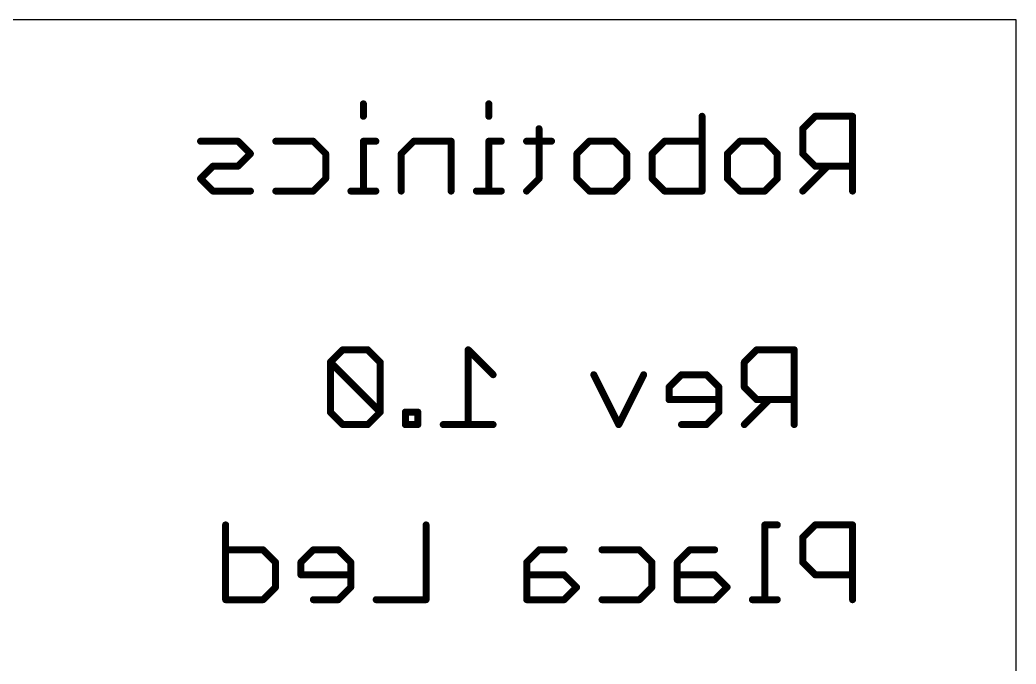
# Model space of a CAD drawing. Extents: x 0 to 44.1, y 0 to 57.1.
# Drawn here: x 22.45 to 44.12, y 43.13 to 57.14 of the extents above; entities that cross this region are included whole.
import ezdxf

# ---------------------------------------------------------------- set-up
doc = ezdxf.new("R2010")
doc.units = 0
doc.layers.add('16', color=175, linetype='CONTINUOUS')
doc.layers.add('20', color=7, linetype='CONTINUOUS')

msp = doc.modelspace()

# ---------------------------------------------------------------- linework, layer by layer
at = {"layer": '16', "const_width": 0.1524}
for points in [[(29.924, 55.3144), (29.924, 55.0432)], [(32.6526, 55.3144), (32.6526, 55.0432)], [(37.2895, 55.0432), (37.2895, 53.4162)], [(39.7503, 55.0432), (39.4791, 54.772)], [(40.5638, 55.0432), (39.7503, 55.0432)], [(40.5638, 53.4162), (40.5638, 55.0432)], [(33.744, 54.772), (33.744, 53.6874)], [(39.4791, 54.772), (39.4791, 54.2297)], [(27.1954, 54.5009), (26.3819, 54.5009)], [(27.4666, 54.2297), (27.1954, 54.5009)], [(28.019, 54.5009), (28.8325, 54.5009)], [(28.8325, 54.5009), (29.1037, 54.2297)], [(30.1951, 54.5009), (29.924, 54.5009)], [(29.924, 54.5009), (29.924, 53.4162)], [(31.0188, 54.5009), (30.7476, 54.2297)], [(31.8323, 54.5009), (31.0188, 54.5009)], [(31.8323, 53.4162), (31.8323, 54.5009)], [(32.9237, 54.5009), (32.6526, 54.5009)], [(32.6526, 54.5009), (32.6526, 53.4162)], [(34.0152, 54.5009), (33.4728, 54.5009)], [(34.5677, 54.2297), (34.8388, 54.5009)], [(34.8388, 54.5009), (35.3812, 54.5009)], [(35.3812, 54.5009), (35.6523, 54.2297)], [(36.2048, 54.2297), (36.476, 54.5009)], [(36.476, 54.5009), (37.2895, 54.5009)], [(37.842, 54.2297), (38.1132, 54.5009)], [(38.1132, 54.5009), (38.6555, 54.5009)], [(38.6555, 54.5009), (38.9266, 54.2297)], [(27.1954, 53.9585), (27.4666, 54.2297)], [(29.1037, 54.2297), (29.1037, 53.6874)], [(30.7476, 54.2297), (30.7476, 53.4162)], [(34.5677, 53.6874), (34.5677, 54.2297)], [(35.6523, 54.2297), (35.6523, 53.6874)], [(36.2048, 53.6874), (36.2048, 54.2297)], [(37.842, 53.6874), (37.842, 54.2297)], [(38.9266, 54.2297), (38.9266, 53.6874)], [(39.4791, 54.2297), (39.7503, 53.9585)], [(26.3819, 53.6874), (26.6531, 53.9585)], [(26.6531, 53.9585), (27.1954, 53.9585)], [(40.0215, 53.9585), (39.4791, 53.4162)], [(39.7503, 53.9585), (40.5638, 53.9585)], [(26.6531, 53.4162), (26.3819, 53.6874)], [(29.1037, 53.6874), (28.8325, 53.4162)], [(33.744, 53.6874), (33.4728, 53.4162)], [(34.8388, 53.4162), (34.5677, 53.6874)], [(35.6523, 53.6874), (35.3812, 53.4162)], [(36.476, 53.4162), (36.2048, 53.6874)], [(38.1132, 53.4162), (37.842, 53.6874)], [(38.9266, 53.6874), (38.6555, 53.4162)], [(27.4666, 53.4162), (26.6531, 53.4162)], [(28.8325, 53.4162), (28.019, 53.4162)], [(30.1951, 53.4162), (29.6528, 53.4162)], [(32.9237, 53.4162), (32.3814, 53.4162)], [(35.3812, 53.4162), (34.8388, 53.4162)], [(37.2895, 53.4162), (36.476, 53.4162)], [(38.6555, 53.4162), (38.1132, 53.4162)], [(29.4759, 49.9632), (29.2048, 49.692)], [(30.0183, 49.9632), (29.4759, 49.9632)], [(30.2894, 49.692), (30.0183, 49.9632)], [(32.7452, 49.4209), (32.2028, 49.9632)], [(32.2028, 49.9632), (32.2028, 48.3362)], [(38.4803, 49.9632), (38.2091, 49.692)], [(39.2938, 49.9632), (38.4803, 49.9632)], [(39.2938, 48.3362), (39.2938, 49.9632)], [(29.2048, 49.692), (29.2048, 48.6074)], [(30.2894, 48.6074), (29.2048, 49.692)], [(30.2894, 48.6074), (30.2894, 49.692)], [(38.2091, 49.692), (38.2091, 49.1497)], [(35.4772, 48.3362), (34.9348, 49.4209)], [(36.0195, 49.4209), (35.4772, 48.3362)], [(36.8432, 49.4209), (36.572, 49.1497)], [(37.3855, 49.4209), (36.8432, 49.4209)], [(37.6566, 49.1497), (37.3855, 49.4209)], [(36.572, 49.1497), (36.572, 48.8785)], [(37.6566, 48.6074), (37.6566, 49.1497)], [(38.2091, 49.1497), (38.4803, 48.8785)], [(36.572, 48.8785), (37.6566, 48.8785)], [(38.7515, 48.8785), (38.2091, 48.3362)], [(38.4803, 48.8785), (39.2938, 48.8785)], [(29.2048, 48.6074), (29.4759, 48.3362)], [(30.0183, 48.3362), (30.2894, 48.6074)], [(31.108, 48.6074), (30.8369, 48.6074)], [(30.8369, 48.6074), (30.8369, 48.3362)], [(31.108, 48.3362), (31.108, 48.6074)], [(37.3855, 48.3362), (37.6566, 48.6074)], [(29.4759, 48.3362), (30.0183, 48.3362)], [(30.8369, 48.3362), (31.108, 48.3362)], [(32.7452, 48.3362), (31.6605, 48.3362)], [(36.8432, 48.3362), (37.3855, 48.3362)], [(26.9276, 46.1532), (26.9276, 44.5262)], [(31.2866, 46.1532), (31.2866, 44.5262)], [(38.9266, 46.1532), (38.6555, 46.1532)], [(38.6555, 46.1532), (38.6555, 44.5262)], [(39.7503, 46.1532), (39.4791, 45.882)], [(40.5638, 46.1532), (39.7503, 46.1532)], [(40.5638, 44.5262), (40.5638, 46.1532)], [(39.4791, 45.882), (39.4791, 45.3397)], [(27.7411, 45.6109), (26.9276, 45.6109)], [(28.0123, 45.3397), (27.7411, 45.6109)], [(28.8359, 45.6109), (28.5648, 45.3397)], [(29.3783, 45.6109), (28.8359, 45.6109)], [(29.6494, 45.3397), (29.3783, 45.6109)], [(33.7474, 45.6109), (33.4762, 45.3397)], [(34.2897, 45.6109), (33.7474, 45.6109)], [(35.1134, 45.6109), (35.9269, 45.6109)], [(35.9269, 45.6109), (36.1981, 45.3397)], [(37.0217, 45.6109), (36.7505, 45.3397)], [(37.564, 45.6109), (37.0217, 45.6109)], [(28.0123, 44.7974), (28.0123, 45.3397)], [(28.5648, 45.3397), (28.5648, 45.0685)], [(29.6494, 44.7974), (29.6494, 45.3397)], [(33.4762, 45.3397), (33.4762, 44.5262)], [(36.1981, 45.3397), (36.1981, 44.7974)], [(36.7505, 45.3397), (36.7505, 44.5262)], [(39.4791, 45.3397), (39.7503, 45.0685)], [(28.5648, 45.0685), (29.6494, 45.0685)], [(34.2897, 45.0685), (33.4762, 45.0685)], [(34.5609, 44.7974), (34.2897, 45.0685)], [(37.564, 45.0685), (36.7505, 45.0685)], [(37.8352, 44.7974), (37.564, 45.0685)], [(39.7503, 45.0685), (40.5638, 45.0685)], [(27.7411, 44.5262), (28.0123, 44.7974)], [(29.3783, 44.5262), (29.6494, 44.7974)], [(34.2897, 44.5262), (34.5609, 44.7974)], [(36.1981, 44.7974), (35.9269, 44.5262)], [(37.564, 44.5262), (37.8352, 44.7974)], [(26.9276, 44.5262), (27.7411, 44.5262)], [(28.8359, 44.5262), (29.3783, 44.5262)], [(31.2866, 44.5262), (30.2019, 44.5262)], [(33.4762, 44.5262), (34.2897, 44.5262)], [(35.9269, 44.5262), (35.1134, 44.5262)], [(36.7505, 44.5262), (37.564, 44.5262)], [(38.9266, 44.5262), (38.3843, 44.5262)]]:
    msp.add_lwpolyline(points, dxfattribs=at)
at = {"layer": '16', "const_width": 0.0762}
for points in [[(29.9621, 55.3144, 1), (29.8859, 55.3144)], [(32.6907, 55.3144, 1), (32.6145, 55.3144)], [(29.8859, 55.0432, 1), (29.9621, 55.0432)], [(32.6145, 55.0432, 1), (32.6907, 55.0432)], [(37.3276, 55.0432, 1), (37.2514, 55.0432)], [(39.7503, 55.0813, 1), (39.7503, 55.0051)], [(39.7772, 55.0162, 1), (39.7234, 55.0701)], [(40.6019, 55.0432, 1), (40.5257, 55.0432)], [(40.5638, 55.0051, 1), (40.5638, 55.0813)], [(33.7821, 54.772, 1), (33.7059, 54.772)], [(39.5172, 54.772, 1), (39.441, 54.772)], [(39.4522, 54.799, 1), (39.5061, 54.7451)], [(26.3819, 54.539, 1), (26.3819, 54.4628)], [(27.2223, 54.5278, 1), (27.1684, 54.4739)], [(27.1954, 54.4628, 1), (27.1954, 54.539)], [(28.019, 54.539, 1), (28.019, 54.4628)], [(28.8595, 54.5278, 1), (28.8056, 54.4739)], [(28.8325, 54.4628, 1), (28.8325, 54.539)], [(29.924, 54.539, 1), (29.924, 54.4628)], [(29.9621, 54.5009, 1), (29.8859, 54.5009)], [(30.1951, 54.4628, 1), (30.1951, 54.539)], [(31.0188, 54.539, 1), (31.0188, 54.4628)], [(31.0457, 54.4739, 1), (30.9919, 54.5278)], [(31.8704, 54.5009, 1), (31.7942, 54.5009)], [(31.8323, 54.4628, 1), (31.8323, 54.539)], [(32.6526, 54.539, 1), (32.6526, 54.4628)], [(32.6907, 54.5009, 1), (32.6145, 54.5009)], [(32.9237, 54.4628, 1), (32.9237, 54.539)], [(33.4728, 54.539, 1), (33.4728, 54.4628)], [(34.0152, 54.4628, 1), (34.0152, 54.539)], [(34.8388, 54.539, 1), (34.8388, 54.4628)], [(34.8658, 54.4739, 1), (34.8119, 54.5278)], [(35.4081, 54.5278, 1), (35.3542, 54.4739)], [(35.3812, 54.4628, 1), (35.3812, 54.539)], [(36.476, 54.539, 1), (36.476, 54.4628)], [(36.5029, 54.4739, 1), (36.4491, 54.5278)], [(37.2895, 54.4628, 1), (37.2895, 54.539)], [(38.1132, 54.539, 1), (38.1132, 54.4628)], [(38.1401, 54.4739, 1), (38.0862, 54.5278)], [(38.6824, 54.5278, 1), (38.6285, 54.4739)], [(38.6555, 54.4628, 1), (38.6555, 54.539)], [(27.4935, 54.2028, 1), (27.4396, 54.2566)], [(27.4396, 54.2028, 1), (27.4935, 54.2566)], [(29.1418, 54.2297, 1), (29.0656, 54.2297)], [(29.0768, 54.2028, 1), (29.1306, 54.2566)], [(30.7857, 54.2297, 1), (30.7095, 54.2297)], [(30.7207, 54.2566, 1), (30.7746, 54.2028)], [(34.6058, 54.2297, 1), (34.5296, 54.2297)], [(34.5407, 54.2566, 1), (34.5946, 54.2028)], [(35.6904, 54.2297, 1), (35.6142, 54.2297)], [(35.6254, 54.2028, 1), (35.6793, 54.2566)], [(36.2429, 54.2297, 1), (36.1667, 54.2297)], [(36.1779, 54.2566, 1), (36.2318, 54.2028)], [(37.8801, 54.2297, 1), (37.8039, 54.2297)], [(37.815, 54.2566, 1), (37.8689, 54.2028)], [(38.9647, 54.2297, 1), (38.8885, 54.2297)], [(38.8997, 54.2028, 1), (38.9536, 54.2566)], [(39.441, 54.2297, 1), (39.5172, 54.2297)], [(39.5061, 54.2566, 1), (39.4522, 54.2028)], [(26.6531, 53.9966, 1), (26.6531, 53.9204)], [(26.68, 53.9316, 1), (26.6261, 53.9855)], [(27.1684, 53.9855, 1), (27.2223, 53.9316)], [(27.1954, 53.9204, 1), (27.1954, 53.9966)], [(39.7503, 53.9966, 1), (39.7503, 53.9204)], [(39.7234, 53.9316, 1), (39.7772, 53.9855)], [(40.0484, 53.9316, 1), (39.9945, 53.9855)], [(40.5638, 53.9204, 1), (40.5638, 53.9966)], [(26.3549, 53.7143, 1), (26.4088, 53.6604)], [(26.4088, 53.7143, 1), (26.355, 53.6604)], [(29.1306, 53.6604, 1), (29.0768, 53.7143)], [(33.771, 53.6604, 1), (33.7171, 53.7143)], [(34.5946, 53.7143, 1), (34.5407, 53.6604)], [(35.6793, 53.6604, 1), (35.6254, 53.7143)], [(36.2318, 53.7143, 1), (36.1779, 53.6604)], [(37.8689, 53.7143, 1), (37.815, 53.6604)], [(38.9536, 53.6604, 1), (38.8997, 53.7143)], [(29.0656, 53.6874, 1), (29.1418, 53.6874)], [(33.7059, 53.6874, 1), (33.7821, 53.6874)], [(34.5296, 53.6874, 1), (34.6058, 53.6874)], [(35.6142, 53.6874, 1), (35.6904, 53.6874)], [(36.1667, 53.6874, 1), (36.2429, 53.6874)], [(37.8039, 53.6874, 1), (37.8801, 53.6874)], [(38.8885, 53.6874, 1), (38.9647, 53.6874)], [(26.6531, 53.4543, 1), (26.6531, 53.3781)], [(26.6261, 53.3893, 1), (26.68, 53.4431)], [(27.4666, 53.3781, 1), (27.4666, 53.4543)], [(28.019, 53.4543, 1), (28.019, 53.3781)], [(28.8056, 53.4431, 1), (28.8595, 53.3893)], [(28.8325, 53.3781, 1), (28.8325, 53.4543)], [(29.6528, 53.4543, 1), (29.6528, 53.3781)], [(29.8859, 53.4162, 1), (29.9621, 53.4162)], [(30.1951, 53.3781, 1), (30.1951, 53.4543)], [(30.7095, 53.4162, 1), (30.7857, 53.4162)], [(31.7942, 53.4162, 1), (31.8704, 53.4162)], [(32.3814, 53.4543, 1), (32.3814, 53.3781)], [(32.6145, 53.4162, 1), (32.6907, 53.4162)], [(32.9237, 53.3781, 1), (32.9237, 53.4543)], [(33.4459, 53.4431, 1), (33.4998, 53.3893)], [(34.8388, 53.4543, 1), (34.8388, 53.3781)], [(34.8119, 53.3893, 1), (34.8658, 53.4431)], [(35.3542, 53.4431, 1), (35.4081, 53.3893)], [(35.3812, 53.3781, 1), (35.3812, 53.4543)], [(36.476, 53.4543, 1), (36.476, 53.3781)], [(36.4491, 53.3893, 1), (36.5029, 53.4431)], [(37.2514, 53.4162, 1), (37.3276, 53.4162)], [(37.2895, 53.3781, 1), (37.2895, 53.4543)], [(38.1132, 53.4543, 1), (38.1132, 53.3781)], [(38.0862, 53.3893, 1), (38.1401, 53.4431)], [(38.6285, 53.4431, 1), (38.6824, 53.3893)], [(38.6555, 53.3781, 1), (38.6555, 53.4543)], [(39.4522, 53.4431, 1), (39.5061, 53.3893)], [(40.5257, 53.4162, 1), (40.6019, 53.4162)], [(29.4759, 50.0013, 1), (29.4759, 49.9251)], [(29.5029, 49.9362, 1), (29.449, 49.9901)], [(30.0452, 49.9901, 1), (29.9913, 49.9362)], [(30.0183, 49.9251, 1), (30.0183, 50.0013)], [(32.2298, 49.9901, 1), (32.1759, 49.9362)], [(32.2409, 49.9632, 1), (32.1647, 49.9632)], [(38.4803, 50.0013, 1), (38.4803, 49.9251)], [(38.5072, 49.9362, 1), (38.4534, 49.9901)], [(39.3319, 49.9632, 1), (39.2557, 49.9632)], [(39.2938, 49.9251, 1), (39.2938, 50.0013)], [(29.2317, 49.719, 1), (29.1778, 49.6651)], [(29.1778, 49.719, 1), (29.2317, 49.6651)], [(29.2429, 49.692, 1), (29.1667, 49.692)], [(30.3275, 49.692, 1), (30.2513, 49.692)], [(30.2625, 49.6651, 1), (30.3164, 49.719)], [(38.2472, 49.692, 1), (38.171, 49.692)], [(38.1822, 49.719, 1), (38.2361, 49.6651)], [(32.7182, 49.3939, 1), (32.7721, 49.4478)], [(34.9689, 49.4379, 1), (34.9008, 49.4038)], [(36.0536, 49.4038, 1), (35.9854, 49.4379)], [(36.8432, 49.459, 1), (36.8432, 49.3828)], [(36.8701, 49.3939, 1), (36.8162, 49.4478)], [(37.4124, 49.4478, 1), (37.3585, 49.3939)], [(37.3855, 49.3828, 1), (37.3855, 49.459)], [(36.6101, 49.1497, 1), (36.5339, 49.1497)], [(36.545, 49.1766, 1), (36.5989, 49.1228)], [(37.6947, 49.1497, 1), (37.6185, 49.1497)], [(37.6297, 49.1228, 1), (37.6836, 49.1766)], [(38.171, 49.1497, 1), (38.2472, 49.1497)], [(38.2361, 49.1766, 1), (38.1822, 49.1228)], [(36.572, 48.9166, 1), (36.572, 48.8404)], [(36.5339, 48.8785, 1), (36.6101, 48.8785)], [(37.6566, 48.8404, 1), (37.6566, 48.9166)], [(38.4803, 48.9166, 1), (38.4803, 48.8404)], [(38.4534, 48.8516, 1), (38.5072, 48.9055)], [(38.7784, 48.8516, 1), (38.7245, 48.9055)], [(39.2938, 48.8404, 1), (39.2938, 48.9166)], [(29.2317, 48.6343, 1), (29.1778, 48.5804)], [(29.1667, 48.6074, 1), (29.2429, 48.6074)], [(30.2513, 48.6074, 1), (30.3275, 48.6074)], [(30.3164, 48.5804, 1), (30.2625, 48.6343)], [(30.2625, 48.5804, 1), (30.3164, 48.6343)], [(30.8369, 48.6455, 1), (30.8369, 48.5693)], [(30.875, 48.6074, 1), (30.7988, 48.6074)], [(31.1461, 48.6074, 1), (31.0699, 48.6074)], [(31.108, 48.5693, 1), (31.108, 48.6455)], [(37.6185, 48.6074, 1), (37.6947, 48.6074)], [(37.6836, 48.5804, 1), (37.6297, 48.6343)], [(29.4759, 48.3743, 1), (29.4759, 48.2981)], [(29.449, 48.3093, 1), (29.5029, 48.3631)], [(29.9913, 48.3631, 1), (30.0452, 48.3093)], [(30.0183, 48.2981, 1), (30.0183, 48.3743)], [(30.8369, 48.3743, 1), (30.8369, 48.2981)], [(30.7988, 48.3362, 1), (30.875, 48.3362)], [(31.0699, 48.3362, 1), (31.1461, 48.3362)], [(31.108, 48.2981, 1), (31.108, 48.3743)], [(31.6605, 48.3743, 1), (31.6605, 48.2981)], [(32.1647, 48.3362, 1), (32.2409, 48.3362)], [(32.7452, 48.2981, 1), (32.7452, 48.3743)], [(35.4431, 48.3532, 1), (35.5112, 48.3192)], [(35.4431, 48.3192, 1), (35.5112, 48.3532)], [(36.8432, 48.3743, 1), (36.8432, 48.2981)], [(37.3585, 48.3631, 1), (37.4124, 48.3093)], [(37.3855, 48.2981, 1), (37.3855, 48.3743)], [(38.1822, 48.3631, 1), (38.2361, 48.3093)], [(39.2557, 48.3362, 1), (39.3319, 48.3362)], [(26.9657, 46.1532, 1), (26.8895, 46.1532)], [(31.3247, 46.1532, 1), (31.2485, 46.1532)], [(38.6555, 46.1913, 1), (38.6555, 46.1151)], [(38.6936, 46.1532, 1), (38.6174, 46.1532)], [(38.9266, 46.1151, 1), (38.9266, 46.1913)], [(39.7503, 46.1913, 1), (39.7503, 46.1151)], [(39.7772, 46.1262, 1), (39.7234, 46.1801)], [(40.6019, 46.1532, 1), (40.5257, 46.1532)], [(40.5638, 46.1151, 1), (40.5638, 46.1913)], [(39.5172, 45.882, 1), (39.441, 45.882)], [(39.4522, 45.909, 1), (39.5061, 45.8551)], [(26.9276, 45.649, 1), (26.9276, 45.5728)], [(27.768, 45.6378, 1), (27.7142, 45.5839)], [(27.7411, 45.5728, 1), (27.7411, 45.649)], [(28.8359, 45.649, 1), (28.8359, 45.5728)], [(28.8629, 45.5839, 1), (28.809, 45.6378)], [(29.4052, 45.6378, 1), (29.3513, 45.5839)], [(29.3783, 45.5728, 1), (29.3783, 45.649)], [(33.7474, 45.649, 1), (33.7474, 45.5728)], [(33.7743, 45.5839, 1), (33.7205, 45.6378)], [(34.2897, 45.5728, 1), (34.2897, 45.649)], [(35.1134, 45.649, 1), (35.1134, 45.5728)], [(35.9538, 45.6378, 1), (35.8999, 45.5839)], [(35.9269, 45.5728, 1), (35.9269, 45.649)], [(37.0217, 45.649, 1), (37.0217, 45.5728)], [(37.0487, 45.5839, 1), (36.9948, 45.6378)], [(37.564, 45.5728, 1), (37.564, 45.649)], [(28.0504, 45.3397, 1), (27.9742, 45.3397)], [(27.9853, 45.3128, 1), (28.0392, 45.3666)], [(28.6029, 45.3397, 1), (28.5267, 45.3397)], [(28.5378, 45.3666, 1), (28.5917, 45.3128)], [(29.6875, 45.3397, 1), (29.6113, 45.3397)], [(29.6225, 45.3128, 1), (29.6764, 45.3666)], [(33.5143, 45.3397, 1), (33.4381, 45.3397)], [(33.4493, 45.3666, 1), (33.5032, 45.3128)], [(36.2362, 45.3397, 1), (36.16, 45.3397)], [(36.1711, 45.3128, 1), (36.225, 45.3666)], [(36.7886, 45.3397, 1), (36.7124, 45.3397)], [(36.7236, 45.3666, 1), (36.7775, 45.3128)], [(39.441, 45.3397, 1), (39.5172, 45.3397)], [(39.5061, 45.3666, 1), (39.4522, 45.3128)], [(28.5648, 45.1066, 1), (28.5648, 45.0304)], [(28.5267, 45.0685, 1), (28.6029, 45.0685)], [(29.6494, 45.0304, 1), (29.6494, 45.1066)], [(33.4762, 45.1066, 1), (33.4762, 45.0304)], [(34.3167, 45.0955, 1), (34.2628, 45.0416)], [(34.2897, 45.0304, 1), (34.2897, 45.1066)], [(36.7505, 45.1066, 1), (36.7505, 45.0304)], [(37.591, 45.0955, 1), (37.5371, 45.0416)], [(37.564, 45.0304, 1), (37.564, 45.1066)], [(39.7503, 45.1066, 1), (39.7503, 45.0304)], [(39.7234, 45.0416, 1), (39.7772, 45.0955)], [(40.5638, 45.0304, 1), (40.5638, 45.1066)], [(28.0392, 44.7704, 1), (27.9853, 44.8243)], [(29.6764, 44.7704, 1), (29.6225, 44.8243)], [(34.5878, 44.7704, 1), (34.534, 44.8243)], [(34.534, 44.7704, 1), (34.5878, 44.8243)], [(36.225, 44.7704, 1), (36.1711, 44.8243)], [(37.8621, 44.7704, 1), (37.8083, 44.8243)], [(37.8083, 44.7704, 1), (37.8621, 44.8243)], [(27.9742, 44.7974, 1), (28.0504, 44.7974)], [(29.6113, 44.7974, 1), (29.6875, 44.7974)], [(36.16, 44.7974, 1), (36.2362, 44.7974)], [(26.9276, 44.5643, 1), (26.9276, 44.4881)], [(26.8895, 44.5262, 1), (26.9657, 44.5262)], [(27.7142, 44.5531, 1), (27.768, 44.4993)], [(27.7411, 44.4881, 1), (27.7411, 44.5643)], [(28.8359, 44.5643, 1), (28.8359, 44.4881)], [(29.3513, 44.5531, 1), (29.4052, 44.4993)], [(29.3783, 44.4881, 1), (29.3783, 44.5643)], [(30.2019, 44.5643, 1), (30.2019, 44.4881)], [(31.2485, 44.5262, 1), (31.3247, 44.5262)], [(31.2866, 44.4881, 1), (31.2866, 44.5643)], [(33.4762, 44.5643, 1), (33.4762, 44.4881)], [(33.4381, 44.5262, 1), (33.5143, 44.5262)], [(34.2628, 44.5531, 1), (34.3167, 44.4993)], [(34.2897, 44.4881, 1), (34.2897, 44.5643)], [(35.1134, 44.5643, 1), (35.1134, 44.4881)], [(35.8999, 44.5531, 1), (35.9538, 44.4993)], [(35.9269, 44.4881, 1), (35.9269, 44.5643)], [(36.7505, 44.5643, 1), (36.7505, 44.4881)], [(36.7124, 44.5262, 1), (36.7886, 44.5262)], [(37.5371, 44.5531, 1), (37.591, 44.4993)], [(37.564, 44.4881, 1), (37.564, 44.5643)], [(38.3843, 44.5643, 1), (38.3843, 44.4881)], [(38.6174, 44.5262, 1), (38.6936, 44.5262)], [(38.9266, 44.4881, 1), (38.9266, 44.5643)], [(40.5257, 44.5262, 1), (40.6019, 44.5262)]]:
    msp.add_lwpolyline(points, format="xyb", dxfattribs=at)
at = {"layer": '20'}
for p, q in [((44.12, 57.14), (0, 57.14)), ((44.12, 0), (44.12, 57.14))]:
    msp.add_line(p, q, dxfattribs=at)

doc.saveas('drawing.dxf')
